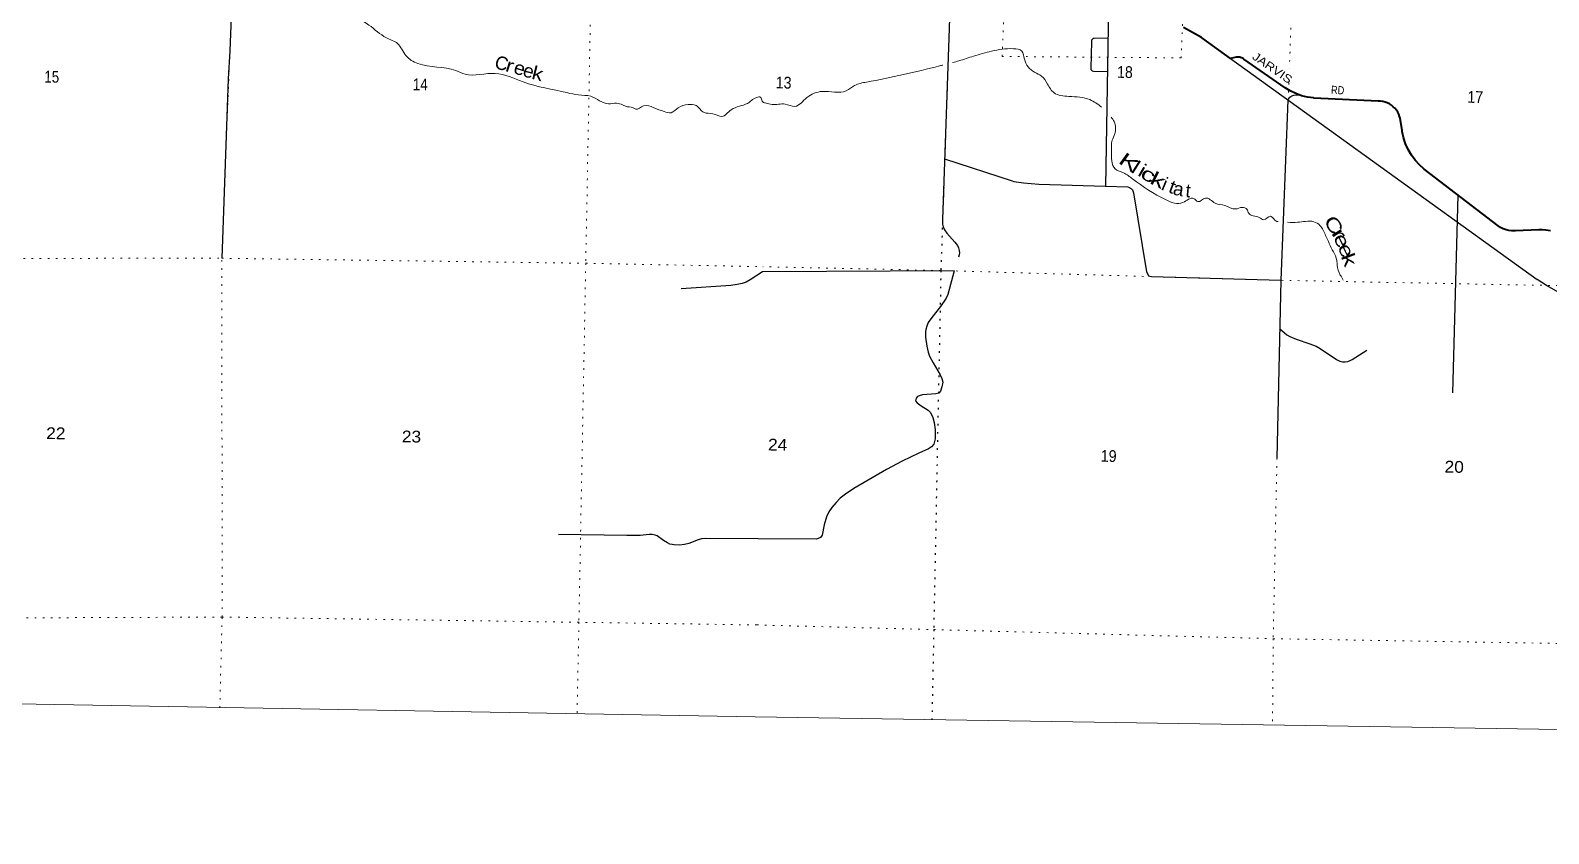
# Model space of a CAD drawing. Header units: feet. Extents: x -518066 to -250644, y -364975 to -177792.
# Drawn here: x -389746 to -367193, y -364975 to -353042 of the extents above; entities that cross this region are included whole.
import ezdxf
from ezdxf.enums import TextEntityAlignment as Align

# ---------------------------------------------------------------- set-up
doc = ezdxf.new("R2010")
doc.units = ezdxf.units.FT
doc.header["$LTSCALE"] = 80
doc.linetypes.add('DOTTED', pattern=[1.5, 0.3, -1.2])
for name, color, linetype, lineweight in [('26', 7, 'Continuous', 40), ('29', 7, 'Continuous', 25), ('39', 7, 'Continuous', 13), ('4', 7, 'Continuous', 25), ('41', 7, 'Continuous', 13), ('6', 7, 'DOTTED', 25), ('7', 7, 'DOTTED', 13)]:
    doc.layers.add(name, color=color, linetype=linetype, lineweight=lineweight)
doc.layers.add('27', color=7, linetype='Continuous')

msp = doc.modelspace()

# ---------------------------------------------------------------- linework, layer by layer
at = {"layer": '26'}
for points in [[(-369528.47, -354153.88), (-369557.91, -354135.19), (-369589.14, -354119.68), (-369621.83, -354107.51), (-369655.61, -354098.83), (-369690.11, -354093.73), (-369724.95, -354092.27), (-370679.16, -354046.82), (-370685.69, -354046.29), (-370775.33, -354033.9), (-370863.19, -354012.21), (-370948.29, -353981.46), (-371029.72, -353941.98), (-371106.57, -353894.21), (-371721.16, -353468.84), (-371730.99, -353461.34), (-371742.62, -353454.18), (-371754.93, -353448.27), (-371767.8, -353443.69), (-371781.07, -353440.47), (-371794.61, -353438.66), (-371808.26, -353438.27), (-371821.88, -353439.32), (-371835.31, -353441.78), (-371919.63, -353457.63), (-372329.28, -353161.82), (-372351.52, -353147.43), (-372615.45, -352997.21)], [(-367167.14, -356021.98), (-367232.06, -356009.34), (-367286.47, -356004.56), (-367311.37, -356003.22), (-367336.47, -356004.32), (-367687.31, -356019.76), (-367693.64, -356020), (-367737.82, -356019.02), (-367781.65, -356013.44), (-367824.65, -356003.3), (-367866.36, -355988.72), (-367906.32, -355969.87), (-367944.09, -355946.94), (-369040.24, -355104.97), (-369111.12, -355041.61), (-369174.99, -354971.19), (-369231.15, -354894.48), (-369278.98, -354812.32), (-369317.97, -354725.6), (-369347.67, -354635.29), (-369367.78, -354542.37), (-369369.97, -354528.12), (-369398.01, -354345.73), (-369405.72, -354319.22), (-369418.55, -354286.79), (-369434.71, -354255.88), (-369454, -354226.83), (-369476.22, -354199.95), (-369501.14, -354175.55), (-369528.47, -354153.88)]]:
    msp.add_lwpolyline(points, dxfattribs=at)
at = {"layer": '29'}
for p, q in [((-376084.13, -352578.94), (-376197, -355852.51)), ((-373732.95, -352694.9), (-373777.6, -355355.96)), ((-371919.63, -353457.63), (-367362.86, -356744.97)), ((-376166.43, -354952.66), (-375160.86, -355276.94)), ((-368539.64, -355489.49), (-368620.43, -358425.65)), ((-376022.18, -356614.49), (-378868.42, -356630.74)), ((-373090.74, -356699.6), (-371172.15, -356754.86)), ((-378066.59, -360598.33), (-378933.91, -360597.54))]:
    msp.add_line(p, q, dxfattribs=at)
for points in [[(-386749.35, -352456.55), (-386784.06, -353348.2), (-386805.93, -353761.69), (-386900.69, -356427.11)], [(-373742.01, -353159.11), (-373945.99, -353160.1), (-373959.29, -353164.94), (-373972.59, -353177.03), (-373981.05, -353187.92), (-373983.47, -353206.06), (-373994.35, -353605.23), (-373991.93, -353620.95), (-373983.47, -353635.47), (-373971.38, -353645.15), (-373952.03, -353649.98), (-373750.14, -353652.4)], [(-371066.89, -354076.33), (-371172.15, -356754.86), (-371230.46, -359395.55)], [(-371066.89, -354076.33), (-371034.78, -354033.4), (-371006.97, -354012.84), (-370977.95, -354001.96), (-370939.27, -353997.12), (-370892.12, -353999.54)], [(-375160.86, -355276.94), (-375136.49, -355284.82), (-374992.31, -355305.42), (-374765.75, -355326.03), (-373777.6, -355355.96)], [(-373777.6, -355355.96), (-373444.1, -355367.25), (-373416.63, -355374.12), (-373389.17, -355398.16), (-373375.44, -355411.9), (-373361.71, -355456.55), (-373166.04, -356631.19), (-373145.44, -356665.53), (-373135.14, -356686.14), (-373090.74, -356699.6)], [(-376197, -355852.51), (-376195.53, -355921.93), (-376186.95, -355957.99), (-376164.63, -356006.08), (-376130.31, -356052.45), (-376013.59, -356186.4), (-375975.83, -356237.92), (-375958.66, -356270.54), (-375946.65, -356313.48), (-375944.93, -356347.82), (-375948.36, -356377.02), (-375958.66, -356411.36)], [(-378868.42, -356630.74), (-379052.48, -356745.55), (-379114.89, -356781.89), (-379171.7, -356801.46), (-379245.28, -356817.3), (-379343.08, -356831.27), (-380077.01, -356883.45)], [(-376022.18, -356614.49), (-376118.28, -356967.79), (-376142.32, -357019.31), (-376224.71, -357142.95), (-376355.15, -357307.81), (-376410.08, -357379.94), (-376430.67, -357438.33), (-376444.41, -357486.41), (-376447.84, -357520.76), (-376447.84, -357599.75), (-376430.68, -357733.7), (-376410.08, -357823), (-376389.48, -357881.39), (-376334.56, -357980.99), (-376231.57, -358159.59), (-376204.11, -358214.55), (-376193.81, -358269.5), (-376204.11, -358338.19), (-376224.7, -358400.01), (-376252.16, -358430.92), (-376293.36, -358441.23), (-376492.47, -358454.97), (-376543.95, -358468.7), (-376567.99, -358482.44), (-376588.58, -358506.48), (-376595.45, -358544.27), (-376574.85, -358575.18), (-376513.07, -358619.83), (-376410.08, -358681.65), (-376375.74, -358719.43), (-376341.42, -358791.56), (-376320.82, -358867.12), (-376307.1, -358977.02), (-376307.09, -359110.97), (-376327.69, -359189.97), (-376358.58, -359231.18), (-376403.21, -359258.66), (-376547.39, -359320.48), (-376797.99, -359440.69), (-377027.99, -359567.77), (-377515.45, -359849.41), (-377639.03, -359931.84), (-377714.55, -359990.22), (-377776.35, -360055.49), (-377841.57, -360131.04), (-377886.2, -360192.87), (-377920.52, -360268.43), (-377954.85, -360385.21), (-377982.32, -360543.2), (-378009.78, -360577.54), (-378066.59, -360598.33)], [(-365993.47, -357327.82), (-366264.19, -357264.24), (-366382.67, -357232.79), (-366542.26, -357179.57), (-366711.51, -357106.99), (-367006.5, -356957), (-367224.12, -356833.62), (-367362.86, -356744.97)], [(-371188.64, -357473), (-371082.27, -357565.39), (-371039.36, -357589.43), (-370943.24, -357628.93), (-370738.99, -357697.62), (-370648.02, -357731.97), (-370587.94, -357766.32), (-370342.49, -357931.18), (-370292.71, -357955.22), (-370254.95, -357965.52), (-370213.76, -357967.24), (-370177.71, -357960.37), (-370141.67, -357948.35), (-370109.06, -357932.9), (-369894.5, -357793.79)], [(-378933.91, -360597.54), (-379716.57, -360592.57), (-379777.1, -360597.24), (-379828.33, -360611.21), (-379966.18, -360663.38), (-380030.44, -360679.23), (-380104.02, -360689.47), (-380181.33, -360684.82), (-380211.13, -360681.09), (-380245.6, -360674.56), (-380281.92, -360656.87), (-380338.74, -360622.39), (-380435.6, -360551.58), (-380466.34, -360539.47), (-380510.11, -360532.95), (-380554.82, -360532.95), (-380685.21, -360544.13), (-380886.39, -360547.85), (-381899.75, -360529.22)]]:
    msp.add_lwpolyline(points, dxfattribs=at)
at = {"layer": '39'}
for points in [[(-386707.9, -352348.83), (-386502.84, -352409.79), (-386324.81, -352466.01), (-386164.56, -352495.9), (-385880.05, -352543.23), (-385675.55, -352565.55), (-385417.69, -352662.86), (-384716.44, -352962.04), (-384457.6, -353151.86), (-384289.94, -353238.13), (-384167.47, -353416.41), (-383990.13, -353534.97), (-383425.24, -353639.63), (-383289.34, -353693.38), (-382839.55, -353680.17), (-382427.46, -353807.3), (-381774.85, -353967.2), (-381602.6, -354001.25), (-381422.17, -354021.3), (-381156.43, -354132.77), (-381037.91, -354124), (-380949.86, -354149.09), (-380905.93, -354169.67), (-380791.77, -354193.03), (-380753.84, -354211.54), (-380636.89, -354164.55), (-380484.63, -354190.33), (-380332.71, -354248.28), (-380228.53, -354265.5), (-380121.3, -354190.25), (-379974.25, -354143.59), (-379858, -354158.93), (-379738.69, -354260.76), (-379606.43, -354280.3), (-379472.4, -354321.97), (-379336.81, -354222.9), (-379094.87, -354126.99), (-378959.42, -354039.99), (-378897.15, -354036.64), (-378875.72, -354095.19), (-378828.36, -354120.63)], [(-376047.92, -353519.23), (-375951.97, -353494.26), (-375733.68, -353424.32), (-375469.14, -353351.3), (-375141.09, -353313.75), (-375017.35, -353350.46), (-374979.62, -353467.86), (-374829.05, -353663.97), (-374723.8, -353720.41), (-374635.88, -353838.84), (-374538.18, -353969.52), (-374318.4, -354022.27), (-374008.18, -354070.83), (-373833.81, -354182)], [(-378828.36, -354120.63), (-378726.13, -354141.44), (-378633.73, -354139.3), (-378535.3, -354137.29), (-378389.41, -354170.43), (-378210.01, -354039.37), (-377983.28, -353949.48), (-377625.66, -353938.69), (-377501.57, -353860.78), (-377325.84, -353810.08), (-376238.63, -353568.85), (-376191.54, -353556.6)], [(-373691.06, -354329.23), (-373647.48, -354397.91), (-373637.16, -354579.1), (-373676.19, -354674.31), (-373685.58, -354832.36), (-373631.79, -355098), (-373508.55, -355158.83), (-373373.85, -355248.05), (-372876.3, -355559.83), (-372624.16, -355598.04), (-372466.57, -355540.92), (-372402.97, -355585.57), (-372289.46, -355533.6), (-372146.45, -355608.9), (-372002.6, -355644.01), (-371847.05, -355695.45), (-371742.15, -355671.45), (-371674.44, -355698.97), (-371647.59, -355759.84), (-371490.23, -355821.37), (-371424.67, -355854.88), (-371323.2, -355802.66), (-371232.4, -355878.91), (-371208.97, -355879.99)], [(-371071.33, -355892.62), (-370921.48, -355893.3), (-370802.73, -355879.64), (-370678.34, -355884.19), (-370589.14, -355940.3), (-370505.82, -356086.78), (-370390.37, -356330.44), (-370338.79, -356458.17), (-370334.22, -356528.65), (-370287.06, -356676.4), (-370244.44, -356751.67)]]:
    msp.add_spline(points, degree=3, dxfattribs=at)
at = {"layer": '4', "lineweight": 13}
msp.add_lwpolyline([(-501256.99, -177792.42), (-469933.03, -178460.37), (-438608.17, -179085.23), (-407282.48, -179667), (-375956.02, -180205.68), (-344628.85, -180701.28), (-313301.03, -181153.78), (-281972.61, -181563.19), (-250643.67, -181929.5), (-252658.03, -364975.08), (-284238.76, -364605.82), (-315818.95, -364193.12), (-347398.54, -363736.98), (-378977.49, -363237.41), (-410555.71, -362694.39), (-442133.14, -362107.95), (-473709.75, -361478.07), (-505285.47, -360804.75)], close=True, dxfattribs=at)
msp.add_lwpolyline([(-501256.99, -177792.42), (-469933.03, -178460.37), (-438608.17, -179085.23), (-407282.48, -179667), (-375956.02, -180205.68), (-344628.85, -180701.28), (-313301.03, -181153.78), (-281972.61, -181563.19), (-250643.67, -181929.5), (-252658.03, -364975.08), (-284238.76, -364605.82), (-315818.95, -364193.12), (-347398.54, -363736.98), (-378977.49, -363237.41), (-410555.71, -362694.39), (-442133.14, -362107.95), (-473709.75, -361478.07), (-505285.47, -360804.75)], close=True, dxfattribs=at)
at = {"layer": '6'}
msp.add_lwpolyline([(-376129.46, -353936.34), (-376220.97, -356609.59), (-376326.87, -361944.18), (-376354.38, -363280.56)], dxfattribs=at)
at = {"layer": '7'}
msp.add_line((-386900.69, -356427.11), (-386748.9, -352457.36), dxfattribs=at)
for points in [[(-381105.74, -343329.51), (-381204.86, -345833.58), (-381394.46, -351162.21), (-381495.86, -356501.86), (-381597.19, -361835.47), (-381624.81, -363193.56)], [(-370872.72, -348233.75), (-370951.82, -351324.07), (-371044.27, -353602.79)], [(-371053.06, -353819.52), (-371172.15, -356754.86), (-371283.87, -362079.27), (-371294.41, -363362.95)], [(-394273.4, -356381.77), (-392127.75, -356430.71), (-386900.69, -356427.11), (-381495.86, -356501.86), (-378867.13, -356552.73)], [(-386931.87, -363104.72), (-386897.61, -361757.84), (-386900.69, -356427.11)], [(-358523.27, -356955.09), (-360753.44, -356957.43), (-365975.82, -356854.87), (-371172.15, -356754.86), (-376220.97, -356609.59), (-378867.13, -356552.73)], [(-378954.99, -361874.63), (-381597.19, -361835.47), (-386897.61, -361757.84), (-392209.17, -361778.61), (-393943.05, -361724.87)], [(-378954.99, -361874.63), (-376326.87, -361944.18), (-371283.87, -362079.27), (-366131.4, -362164.32), (-360866.71, -362259.7), (-358469.95, -362295.44)]]:
    msp.add_lwpolyline(points, dxfattribs=at)
msp.add_lwpolyline([(-375218.5, -351321.45), (-375205.27, -350776.78), (-372547.17, -350792.82), (-372652.14, -353451.01), (-375310.11, -353428.94)], close=True, dxfattribs=at)

# ---------------------------------------------------------------- texts
at = {"layer": '27'}
for s, rotation, width, p in [('JARVIS', 325.312, 1.2, (-371606.9, -353456.71)), ('RD', 357.273, 0.85, (-370427.77, -353983.71))]:
    msp.add_text(s, height=120, rotation=rotation, dxfattribs=dict(at, width=width)).set_placement(p)
at = {"layer": '41'}
msp.add_text('C', height=200, rotation=344.851, dxfattribs=at).set_placement((-382863.74, -353600.65))
for s, rotation, width, p in [('r', 342.814, 1.25, (-382703.3, -353642.59)), ('e', 343.004, 1.1, (-382582.81, -353674.55)), ('e', 345.095, 1.05, (-382443.58, -353720.28)), ('k', 345.862, 1.2, (-382311.69, -353759.1))]:
    msp.add_text(s, height=200, rotation=rotation, dxfattribs=dict(at, width=width)).set_placement(p)
for s, rotation, width, p in [('K', 324.076, 1.65, (-373480.92, -355086.22)), ('l', 327.745, 1.3, (-373374.68, -355157.38)), ('i', 330.038, 1.3, (-373277.2, -355208.93)), ('c', 332.766, 1.55, (-373182.23, -355272.52)), ('k', 333.44, 1.55, (-373038.98, -355354.86)), ('i', 337.42, 1.05, (-372931.57, -355415.76)), ('t', 339.455, 1.1, (-372816.21, -355458.14)), ('a', 349.04, 1.05, (-372707.7, -355495.22)), ('C', 303.675, 1.4, (-370468.47, -355988.13)), ('r', 302.539, 1.75, (-370387.9, -356116.78)), ('e', 295.811, 1.35, (-370352.42, -356207.88)), ('e', 296.149, 1.35, (-370288.65, -356353.38)), ('k', 290.492, 1.4, (-370249.65, -356484.05))]:
    msp.add_text(s, height=200, rotation=rotation, dxfattribs=dict(at, width=width)).set_placement(p, align=Align.CENTER)
msp.add_text('t', height=200, rotation=354.893, dxfattribs=at).set_placement((-372555.4, -355521.66), align=Align.CENTER)
at = {"layer": '7'}
for s, rotation, width, p in [('18', 358.831, 0.9, (-373605.35, -353745.7)), ('15', 359.378, 0.85, (-389539.84, -353817.08)), ('14', 359.378, 0.85, (-384065.47, -353930.51)), ('13', 358.831, 0.9, (-378675.14, -353903)), ('17', 358.831, 0.9, (-368401.02, -354116.75)), ('22', 359.378, 1.1, (-389511.98, -359113.04)), ('23', 359.378, 1.1, (-384228.39, -359161.9)), ('24', 358.831, 1.1, (-378789.78, -359282.26)), ('19', 358.831, 0.9, (-373846.57, -359449.68)), ('20', 358.831, 1.1, (-368740.15, -359609.66))]:
    msp.add_text(s, height=175, rotation=rotation, dxfattribs=dict(at, width=width)).set_placement(p)

doc.saveas('drawing.dxf')
